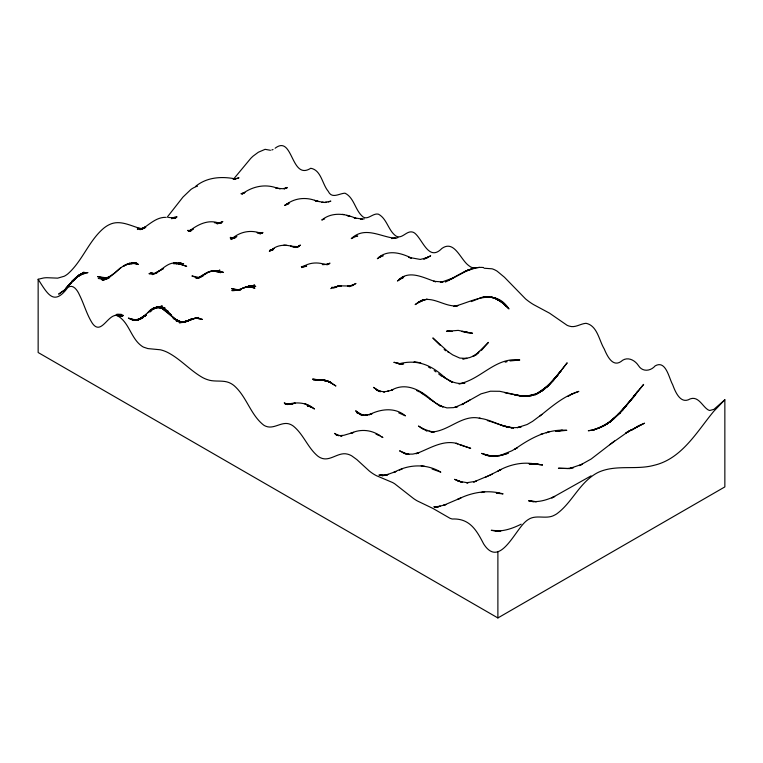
<?xml version="1.0" encoding="UTF-8"?>
<svg xmlns="http://www.w3.org/2000/svg" width="763" height="763" viewBox="0 0 763 763"><rect width="100%" height="100%" fill="white"/><g stroke="black" fill="none" stroke-linecap="round" stroke-linejoin="round"><path stroke-width="1.14" d="M558.707 373.717L567.176 362.816C559.25 372.573 552.364 383.541 542.054 391.009M555.521 377.628L552.879 380.956L561.349 370.332L547.052 387.041L558.068 374.738L549.694 384.113L542.111 390.894L552.24 381.328L543.876 389.34L535.397 394.719L540.252 392.182M166.925 217.541L182.939 197.112L190.95 189.443A24.254 14.001 -60 0 1 196.053 186.697M63.739 290.837L70.005 283.569L65.694 288.557M67.592 286.239L75.537 277.951L81.565 274.489L76.319 277.207L71.903 281.309L79.228 275.119L83.596 273.173L87.964 272.601L81.145 273.774L78.017 275.844L84.054 272.153L78.227 275.92L72.399 281.537L79.228 275.119L85.494 273.24L80.687 274.308L75.108 278.753L81.145 273.774L83.596 273.173L78.227 275.92L73.706 280.383M481.434 350.37L488.463 342.377L475.607 355.043L478.267 352.659L472.698 356.512L475.359 355.215L469.779 357.561L462.674 358.915L466.87 358.448L459.755 358.066L452.736 354.9L447.871 351.6L448.844 352.449L432.831 337.933L440.051 345.229M69.433 284.79L70.94 283.121L66.305 288.08M233.917 178.656L250.722 158.418A34.011 19.638 -60 0 1 253.173 156.062L258.333 152.247L265.114 149.329L270.436 150.282M69.28 285.019L72.294 281.785M614.511 418.21L620.338 412.487L635.169 395.224L617.696 414.738L620.081 412.516L611.869 420.022L614.253 418.105L606.041 424.314L608.435 422.902L600.214 427.557L592.67 430.017L602.865 426.393L610.867 421.233L606.68 424.142M69.49 284.084L75.594 278.361M38.15 279.268L38.15 352.516L497.886 617.944L724.85 486.908L724.85 399.764L713.796 411.286A133.563 77.111 -60 0 0 710.458 415.387C695.074 434.881 680.195 459.078 654.33 465.23C635.989 470.342 615.894 464.209 598.259 472.354A41.173 23.777 -60 0 0 589.522 478.143C576.981 488.53 569.971 504.219 556.761 513.842A24.206 13.982 -60 0 1 554.577 515.101C546.422 519.813 536.284 514.148 528.358 519.498A18.369 10.606 -60 0 0 526.174 521.072C514.624 530.428 499.631 569.007 483.618 543.866C476.417 529.875 469.541 518.22 452.249 519.002A34.392 19.857 60 0 1 450.065 518.315L434.767 509.484A70.177 40.515 60 0 0 432.583 508.263L417.294 500.919A50.873 29.375 60 0 1 413.651 498.611L394.719 483.79A44.044 25.427 60 0 0 392.535 482.512L376.512 475.731A40.019 23.109 60 0 1 369.235 470.952L356.855 459.593L351.762 455.883A22.365 12.914 60 0 0 347.394 454.109C337.971 451.648 329.73 462.33 320.45 457.743A15.937 9.204 60 0 1 317.532 455.883C307.708 447.547 303.493 434.405 293.507 426.231A16.08 9.28 60 0 0 290.589 424.486C282.253 420.48 274.213 429.741 265.839 426.24A14.926 8.612 60 0 1 263.655 425.096C250.607 414.862 246.773 397.056 234.527 386.03A19.609 11.321 60 0 0 230.884 383.474C223.712 379.411 215.118 382.435 207.584 379.688A39.876 23.024 60 0 1 202.481 377.494C189.968 370.36 180.411 358.963 167.536 352.382A46.6 26.905 60 0 0 160.259 349.769L147.869 348.586L143.501 347.127A15.174 8.765 60 0 1 141.317 345.734C130.549 337.818 128.89 321.099 116.558 315.338C107.421 314.938 101.183 335.358 92.533 323.55C86.753 314.69 84.149 304.256 79.428 294.852C77.607 290.617 73.048 283.416 67.773 287.584C54.011 306.106 48.021 294.785 38.15 279.268L43.539 277.99A47.296 27.306 -60 0 1 47.268 277.722L57.692 278.142L64.254 276.235A21.555 12.446 -60 0 0 67.888 273.841C82.471 260.917 88.689 241.032 103.568 228.347A27.525 15.889 -60 0 1 109.395 224.599C119.82 219.439 130.616 225.896 140.707 228.576M108.995 278.152L102.223 280.345C115.318 277.942 122.977 257.684 138.361 264.37L133.754 262.987L127.44 264.322M475.607 355.043L479.727 351.342M120.888 267.489L114.822 272.916L105.132 279.468L98.265 278.476M613.843 418.811L609.589 422.216L613.69 418.877M724.85 399.764L713.91 409.378L709.809 410.465A7.716 4.454 60 0 1 707.606 409.54C702.141 405.754 698.212 395.873 690.124 398.915C680.482 404.733 675.274 391.715 672.651 384.657C668.979 378.19 665.927 359.735 655.179 365.868C650.581 371.266 642.475 372.201 638.431 365.563C634.549 359.678 626.805 356.054 620.948 361.567C612.346 367.48 606.871 355.176 604.201 348.882C599.05 340.441 597.372 325.563 586.003 323.302C580.338 323.722 575.102 328.166 569.255 326.097A21.669 12.513 60 0 1 567.071 325.276L549.589 313.202L533.575 304.609A56.462 32.599 60 0 1 525.564 298.915L504.448 277.246L497.161 271.199A25.417 14.678 60 0 0 492.068 268.805L484.057 268.223M611.602 420.68L613.786 418.83M150.168 311.914L151.856 310.503M539.851 416.073C551.84 406.488 563.819 395.911 578.84 391.381L571.888 394.156L573.013 393.517L568.044 396.417M541.864 414.404L532.564 421.367L527.128 424.505L517.285 427.671L521.31 426.736C509.407 430.065 498.439 423.465 487.309 420.566M144.836 316.254L146.286 315.129M614.549 440.985L591.211 458.983L579.413 465.592L582.474 464.133L570.552 468.167L573.585 467.585L567.643 468.482L558.421 468.244L570.075 468.616M144.465 316.397L146.067 315.167M609.589 444.743L628.521 431.4L644.544 423.198L637.811 426.193L631.993 429.893L641.626 424.419M144.617 316.34L146.219 315.157M275.119 148.241C293.24 134.212 290.751 181.041 310.751 168.27C321.261 170.063 322.177 184.207 328.233 191.275C331.895 199.248 339.22 193.421 344.981 193.182C353.832 197.464 354.976 209.167 361.729 215.719C366.955 221.814 372.659 212.591 378.477 214.193C387.051 218.79 388.167 230.474 395.949 236.025C402.091 239.658 406.517 230.216 412.697 232.095A8.794 5.074 60 0 1 414.881 233.268C422.883 239.935 428.825 261.881 441.825 248.5C454.433 239.41 460.461 259.754 468.768 265.591A15.355 8.86 60 0 0 470.952 267.079L473.861 268.299M64.559 289.988L58.665 294.146L62.967 291.113M608.321 422.988L610.781 421.262M195.614 186.363C206.926 177.064 221.756 176.196 235.538 178.933L233.173 179.391L239 177.779L236.406 178.752M203.072 275.319L205.981 273.612L197.989 278.133C205.495 272.839 214.241 268.214 223.483 272.439L217.627 271.323L218.733 271.065M141.088 318.524L145.037 315.882M380.146 391.677L375.701 389.33L380.851 391.533L379.392 391.104L384.762 391.886L383.303 391.772L388.653 391.2L387.203 391.39L392.773 389.826L391.314 390.322C406.221 381.49 421.958 390.761 432.869 401.1L429.96 398.858L436.226 403.35L443.017 406.946L440.098 405.811L446.956 407.9L453.422 407.642L457.724 406.603L454.815 407.385L464.6 403.131L461.691 404.705L481.024 393.861L490.466 391.209L499.708 391.295L523.485 396.445L505.03 392.84M327.966 264.437L329.978 263.13L327.06 264.751L329.072 263.702L326.163 264.599L327.928 264.189L322.673 264.542M139.209 319.23L144.817 315.624L137.521 320.269L132.39 320.107L137.521 320.269L141.928 318.133L135.366 320.336L128.384 318.085L133.906 320.317L138.99 319.602L144.836 315.443C140.936 319.478 135.108 321.843 129.901 318.743L135.366 320.336C146.153 318.2 152.657 302.196 165.228 308.223L156.463 307.594L152.838 309.454M535.397 394.719L546.413 387.022L538.049 393.079L540.585 391.514L535.13 394.376L537.677 393.269L526.661 396.407L531.515 395.835M296.511 247.527L300.384 245.076L297.475 246.916L299.382 246.01L296.464 247.012L298.381 246.687L290.608 246.23M627.663 431.963L625.612 433.26L632.031 429.474L627.062 432.316L629.113 431.105M141.193 318.638L143.139 317.427M352.258 285.686L355.959 283.464L349.168 286.611M260.173 233.745L262.138 232.581L260.183 233.65M603.762 425.792L605.774 424.772L597.944 428.301L607.701 423.455M141.098 318.591L143.101 317.408M152.972 309.511C157.626 305.066 163.768 308.157 168.108 311.294L159.4 307.165L153.573 308.557L147.755 312.744C154.918 303.283 164.97 307.546 171.284 315.071C166.582 311.705 160.888 304.122 154.527 308.595L156.491 307.489L162.29 307.994L165.457 310.236L159.372 307.136L155.032 307.928L157.912 307.031L161.088 307.632L175.137 319.22L181.871 322.31L185.008 322.081L179.963 321.9M217.865 271.208L219.83 270.083L217.894 271.161M450.361 279.62L468.196 270.092L475.368 268.156M171.732 218.781L174.374 217.274L172.428 218.208L175.805 218.132L168.518 217.436M141.069 318.629L143.015 317.522M465.811 402.311L469.932 400.003M418.057 302.501L423.045 300.345L418.057 302.501C430.79 293.307 444.428 307.928 457.895 305.686L453.89 306.449C472.039 302.034 493.775 287.26 508.225 307.842L498.754 299.821L505.316 304.971M176.501 263.884L178.437 262.806M219.801 223.178L222.834 221.537L217.007 223.788L221.651 222.882L214.374 222.596L219.086 223.139C208.213 219.086 197.531 224.627 189.09 231.265L193.459 229.196M591.087 475.854L551.763 497.943L554.72 496.408C547.309 499.803 539.203 502.435 530.943 501.348L536.503 501.682L528.587 500.786L533.413 501.72M259.954 233.85L262.644 232.457L259.725 233.24L262.949 232.686L257.131 232.772L260.355 233.116C250.073 229.482 239.105 231.904 231.046 239.544L236.873 236.511L230.369 238.609L233.278 238.066M251.37 286.592L254.432 285L251.037 286.506L253.984 286.001C246.067 285.333 239.668 291.189 231.847 290.569L240.583 290.15L231.609 288.681L239.372 290.426M126.467 264.656L123.558 266.144L129.624 263.273L127.526 264.198M285.333 188.261L286.907 187.46L283.998 188.928L287.184 187.774L282.815 188.699L278.447 188.404L280.259 188.747L275.538 187.784L277.341 188.242C265.314 183.482 252.114 186.42 242.033 194.117L244.942 192.429L240.984 193.745L243.893 193.106M105.132 279.468L109.014 277.522M186.019 321.585L191.074 319.125L185.972 321.614M461.338 497.657L457.438 499.546C471.362 492.269 487.805 489.455 503.084 493.89L496.341 493.194L499.25 493.222L497.161 493.27M445.306 282.062L449.35 280.107M424.8 258.886L430.685 255.796L425.563 258.438L428.32 257.036L423.618 258.991L426.374 257.904L420.279 259.43L408.634 257.341L411.486 258.085C401.119 252.963 388.205 249.358 378.477 257.627L383.331 255.786M521.177 524.181C513.203 528.158 504.419 531.382 495.378 530.905L500.833 530.962L491.296 530.304L495.731 531.134M462.521 482.426L456.694 480.356L461.644 481.92L458.725 481.281L468.081 482.826L466.575 482.741L476.513 481.205L473.594 482.006L492.183 474.214M485.249 477.447L501.186 469.445L498.01 470.99C508.32 465.163 520.442 462.016 532.288 463.599L531.344 463.522L542.483 464.963L531.344 463.522L533.747 463.675L539.575 464.495L529.083 463.904L534.901 463.751L530.314 464.133M131.35 263.569L134.736 262.615L131.35 263.569L132.8 262.892M140.039 318.867L134.278 320.002L138.284 319.84L131.36 319.306L137.187 320.012L143.12 317.274M471.276 301.604L477.991 298.924M459.822 498.392L443.599 505.316L445.954 504.515L437.294 506.947L440.289 506.184L435.148 506.842L438.143 506.775L434.462 506.813L437.457 506.947L433.766 506.785M432.096 469.035L440.814 472.144C426.212 463.332 408.224 464.238 393.679 472.545L396.035 471.439L385.258 475.359L388.253 474.348L384.628 475.378L387.623 474.567L381.195 475.339L384.19 475.463L380.403 475.273L383.398 475.587L379.621 475.168L382.616 475.664L378.829 475.034M399.354 470.142L402.311 468.902M178.952 263.445L181.06 262.586L177.178 263.655M555.645 431.41L566.804 430.322C547.529 428.72 529.846 438.496 514.682 449.34L517.495 447.547L511.773 450.838L499.374 455.835M271.809 149.996L273.03 149.519M131.627 263.807L133.754 262.987L136.911 263.912L132.295 263.101L135.452 263.54L130.397 263.636M483.484 267.517C470.513 266.192 459.622 274.718 448.606 280.135L453.575 277.856L441.729 282.043M159.143 307.117L162.29 305.953L156.463 307.594M349.263 286.602L353.527 285.057L347.699 286.068L349.683 286.011L339.487 285.839L330.722 288.595M199.448 277.455L195.986 278.381L201.384 276.759M137.187 320.012L140.192 318.982M203.034 276.139L197.445 278.037L199.353 277.99M543.351 433.479L540.433 434.433M172.581 218.304L177.054 216.845L172.2 217.951M238.409 290.159L241.327 289.206L234.756 290.388M328.319 201.957L330.846 201.136L324.8 202.519L326.574 202.338L321.824 202.395L323.598 202.405L316.006 200.869L319.23 201.651M192.4 229.529L188.146 230.893L191.055 230.684L187.622 230.436L190.531 230.741M251.037 286.583L254.937 285.362L250.083 286.564M549.331 431.801L546.26 432.735L547.872 432.249M196.778 186.449L197.503 186.229M356.121 236.349L351.266 238.609C364.838 225.915 380.06 236.692 394.938 238.285L391.6 238.523L395.873 238.132M420.976 301.242L418.887 301.852L421.891 301.223M137.359 228.347L143.206 228.566L140.297 228.995L145.79 227.393L139.972 229.673L145.247 226.973L142.338 228.843C149.558 224.284 156.463 217.188 165.609 217.341M499.45 455.759L508.244 453.212L502.416 455.11L491.458 456.264L498.353 456.083L490.008 455.912L481.596 453.403L488.549 455.625L493.985 456.465L484.505 454.538L485.964 455.091M183.101 322.282L191.809 319.087L198.647 317.475L191.809 319.087L186.058 321.671L195.729 318.009L202.157 319.325L195.729 318.009L188.9 320.594L179.419 322.797L185.247 322.081L176.263 321.089L181.117 322.32M594.119 429.674L597.305 428.816M181.871 322.31L187.917 320.679L181.871 322.31L175.137 319.22M440.385 282.396L443.637 281.537L441.558 282.091M127.478 264.408L132.543 263.14L129.386 263.655M403.341 277.713L398.524 279.849C409.664 269.511 423.77 277.98 435.73 281.747L433.651 281.27L442.178 281.919M505.154 362.158L507.09 361.672M109.872 276.807L101.174 278.896L104.674 278.724M394.805 238.333L398 237.589M324.685 218.905L321.757 220.04C331.762 211.866 345.01 213.402 356.006 218.418L354.175 217.827L362.32 219.086M288.614 203.979L284.589 205.39L289.301 202.815L286.383 204.427C294.938 197.846 306.478 196.883 316.311 200.936L314.547 200.383L317.77 201.298M272.257 250.016L269.329 251.256L274.165 248.442L271.256 250.207C278.037 243.826 287.622 244.465 295.682 247.508L290.646 246.277M140.297 228.995L142.881 228.433L137.378 229.51M483.237 492.116L481.319 492.526L484.686 491.82M526.661 396.407L534.768 394.729L523.752 396.321L526.394 396.293L514.777 394.976L522.064 396.321M185.008 322.081L183.063 322.406L185.247 322.081M306.602 266.106L301.747 267.584C308.777 262.434 317.255 261.89 325.334 264.503L322.329 264.589M490.161 297.208L487.252 296.635L480.156 297.742L487.252 296.635L494.157 297.971L491.248 296.883L497.981 299.525L504.581 304.389L502.731 302.892M472.373 268.442L479.507 267.365M558.554 430.79L562.436 430.303L557.915 430.847M364.266 218.886L360.489 219.219M287.184 404.447L292.553 403.942L284.952 403.865L287.861 404.571L284.237 402.902L287.146 404.4C296.673 401.758 306.659 402.368 314.48 408.987L304.838 403.665L311.571 407.328L307.747 405.258L310.665 406.774L307.661 406.011M333.631 287.737L335.577 287.498M306.535 266.058L301.347 266.602L304.256 266.421M510.008 360.947L519.775 359.993C495.435 356.722 480.709 379.964 458.821 383.818L464.905 383.112C456.884 384.724 449.092 381.147 442.826 376.369L452.297 382.282L449.388 380.603M143.558 228.337L140.278 228.623L143.206 228.566M179.429 263.874L183.625 263.559L173.43 263.607L177.941 263.397L186.677 266.325L177.798 263.388L179.391 263.769L174.889 263.464L177.207 263.245C167.078 261.099 161.041 272.153 152.228 274.613L163.587 268.462L155.137 273.459L148.957 273.688L151.875 273.774M107.783 278.009L97.588 276.635L105.208 278.285M154.813 273.545L156.739 273.412M357.094 236.063L355.434 236.168L357.713 236.063M526.432 396.388L529.579 396.197L526.127 396.379M104.865 278.094L107.898 277.932M273.23 249.806L270.054 249.959L272 250.169M483.065 297.274L485.983 297.16M307.489 405.983L309.578 405.945L307.632 405.821M335.548 287.384L331.571 287.432L334.48 287.584M486.613 297.246L488.978 297.217M116.319 314.404L121.517 314.461L117.206 314.394M466.946 332.687L472.545 333.25L461.958 331.428L467.786 332.22M401.863 363.903L398.944 363.827C417.437 358.934 432.106 365.2 445.745 378.505M191.37 230.636L189.081 230.569L191.055 230.684M402.864 363.999L398.038 363.57L403.646 363.989M215.891 271.58L220.564 271.809L217.627 271.323M286.945 245.333L283.817 245.114M420.699 362.683L413.889 362.12L417.781 362.444M460.127 445.067L462.073 445.249M234.661 237.856L230.226 237.436L234.89 238.285M321.175 380.394L312.582 379.097L323.598 380.356L313.364 379.802L324.59 380.117L331.609 382.931L324.59 380.117L317.77 380.251L324.59 380.117L330.417 382.11L327.489 381.366M153.821 273.574L149.977 273.154L152.886 273.669M115.108 315.329L122.748 316.206L116.558 315.338M324.666 380.899L326.507 381.119M321.004 380.346L315.5 379.64L319.192 380.308M342.406 214.346L343.865 214.556M511.258 427.995L513.518 428.339M424.638 466.336L421.166 465.773M452.144 331.495L447.29 330.865L449.378 330.951L446.469 331.323L458.201 330.379L465.935 331.962M153.878 273.526L150.988 272.982L152.934 273.44M118.093 314.47L123.282 315.443L118.971 314.623M492.164 297.589L494.157 297.971M462.063 445.535L470.685 448.32L455.988 443.332L457.876 443.732C442.931 439.259 429.416 448.835 415.978 453.727L418.897 452.707L412.84 454.099L406.002 454.147L408.92 454.214L404.19 453.403L407.108 454.004L399.574 450.828L404.428 453.46M199.181 277.503L191.904 275.968L195.786 277.312M341.853 436.045L339.916 435.606L343.798 435.301L353.67 432.402L350.751 433.336C360.136 428.777 371.476 429.674 379.964 435.74M341.824 436.026L335.796 434.595L338.715 435.711L334.518 433.394L337.427 435.301M487.423 455.578L488.873 455.969M348.357 215.862L346.774 215.395L349.807 216.301M398.772 412.869L405.42 415.854C394.919 406.994 380.508 408.873 369.044 414.814L371.953 413.88L364.924 415.291L367.842 415.091L360.727 414.633L363.646 415.148L356.617 412.525L361.471 414.919L355.634 410.818L361.471 414.9M508.673 427.538L500.919 425.115L511.458 427.69C500.232 426.298 490.523 419.307 479.25 418.277L480.881 418.534C462.607 413.47 449.026 431.372 431.61 431.953L434.519 431.791L429.149 431.343L432.068 432.02L421.252 428.167M376.025 434.242L378.934 435.187L377.485 434.376L382.883 437.533L381.424 436.589M159.372 307.136L162.548 308.3L166.401 311.609L161.088 307.632L156.463 307.174L153.573 308.557L157.912 307.031L162.548 308.3L178.962 321.862M495.111 298.362L500.89 301.566L495.073 298.476M182.09 322.568L173.134 318.333L176.043 320.098M416.617 390.513L419.421 391.924M421.3 392.869L423.169 393.813L420.26 392.144L440.375 406.431M427.08 431.248L418.467 426.05L424.161 429.493M376.426 389.569L378.248 390.818L373.508 387.366L380.212 391.696M428.529 367.06L430.532 368.214M501.787 302.224L495.063 297.971L501.673 301.852L506.403 306.039M434.185 370.589L435.969 371.896M438.62 373.88L442.139 376.626M444.152 349.425L445.63 350.77M497.886 551.43L497.886 617.944M637.811 391.324L622.141 410.608L613.404 418.849L620.338 412.487L619.232 413.622L626.165 405.868L622.141 410.608L643.638 384.38L633.795 396.379L637.811 391.324M75.318 278.552L73.811 280.164L79.228 275.119L82.585 273.755L80.687 274.308L75.318 278.552M399.326 279.573L397.466 281.003L404.037 276.502L399.326 279.573M379.259 257.341L377.323 258.705L382.177 255.452L379.259 257.341M153.544 308.252L150.635 310.293L156.463 307.174L158.179 307.127L153.544 308.252M417.218 303.188L415.148 304.59L422.206 300.288L427.108 299.249L422.206 300.288L417.218 303.188M206 273.45L204.532 274.327C209.062 270.474 215.357 269.749 220.536 272.677L213.268 270.712L208.919 271.771L206 273.45M468.196 270.092L464.19 271.771L471.191 269.291L468.196 270.092M245.848 286.945L242.338 288.338L248.757 286.278L255.739 286.468L248.156 286.526L249.921 286.154L253.135 286.583L249.921 286.154L245.247 287.174L248.757 286.278L254.737 288.166L248.757 286.278L245.848 286.945L251.828 287.184L245.848 286.945M337.513 286.421L334.595 287.317L339.487 285.839L337.513 286.421M293.688 403.474L291.628 403.961L295.195 403.122L293.688 403.474M338.553 286.182L336.578 286.545L341.471 285.801L338.553 286.182M591.211 430.303L588.302 430.733L594.387 429.846L591.211 430.303M135.213 262.949L133.277 262.93L136.663 262.997L135.213 262.949M175.366 263.225L173.563 263.016L176.825 263.407L175.366 263.225M325.782 380.708L321.681 380.041L328.7 381.414L335.787 385.916L328.7 381.414L325.782 380.708M400.956 363.922L394.042 362.339L400.956 363.922M459.612 481.377L454.662 479.383L459.612 481.377M506.098 305.953L502.407 302.453L509.007 308.91L506.098 305.953"/></g></svg>
